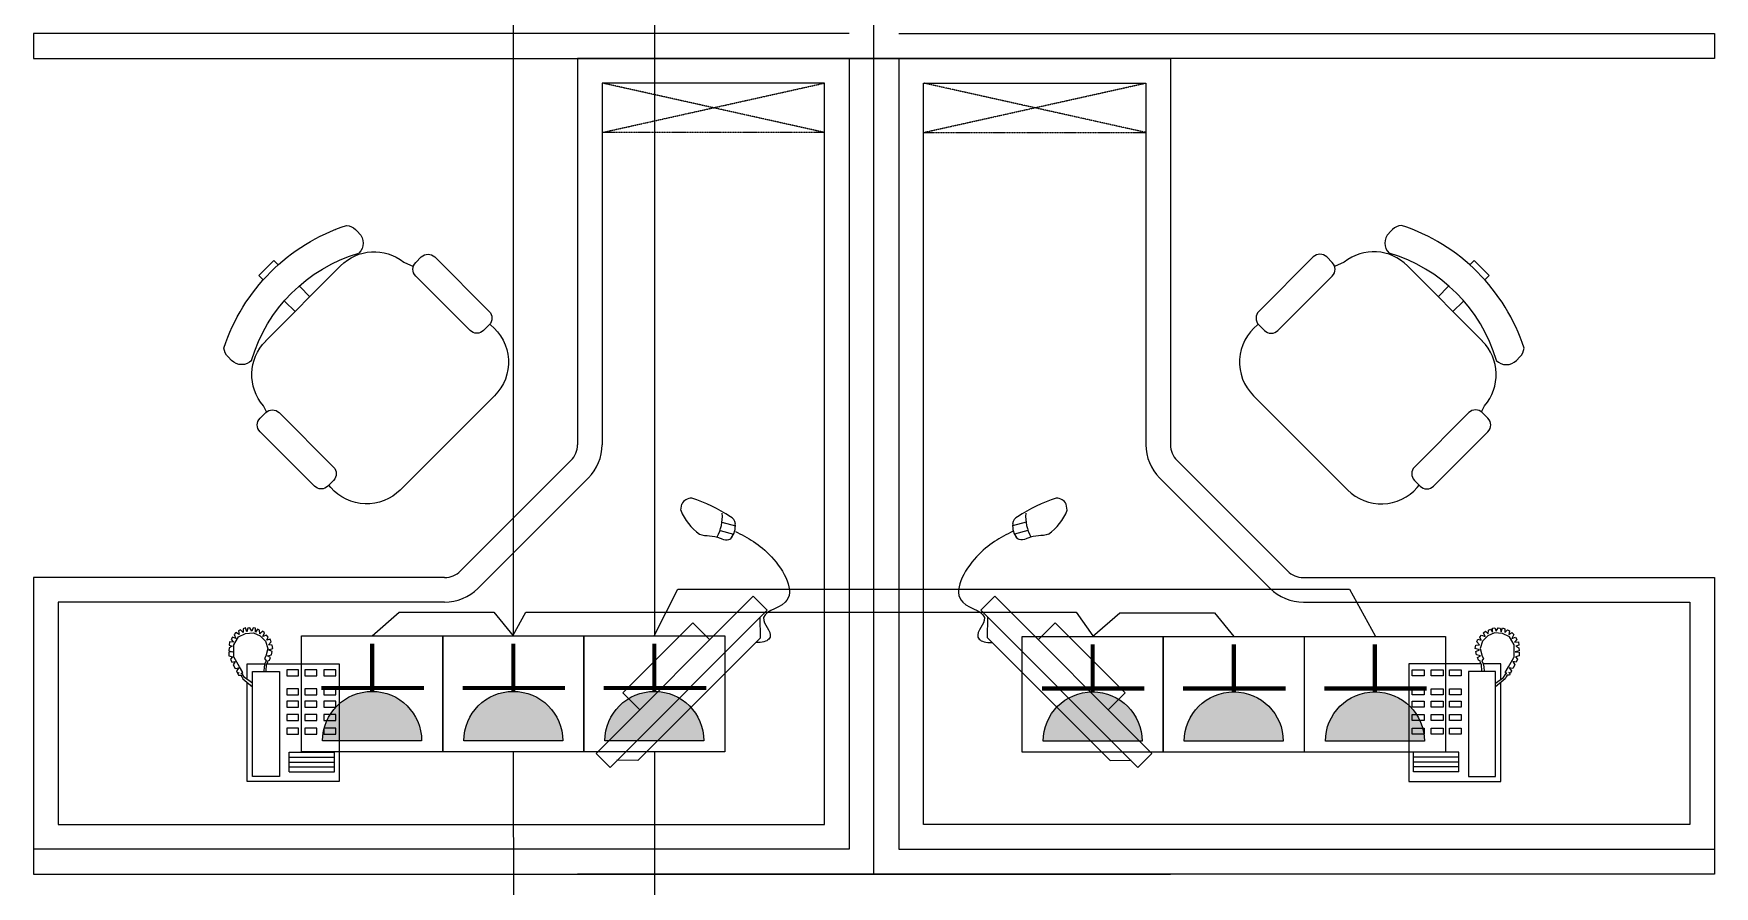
# Model space of a CAD drawing. Header units: inches. Extents: x 10 to 166961, y -47 to 131592.
# Drawn here: x 106726 to 110126, y 37734 to 39459 of the extents above; entities that cross this region are included whole.
import ezdxf

# ---------------------------------------------------------------- set-up
doc = ezdxf.new("R2010")
doc.units = ezdxf.units.IN
doc.header["$MEASUREMENT"] = 0
doc.linetypes.add('CONTINOUS', pattern=[0])
doc.linetypes.add('HIDDEN', pattern=[0.375, 0.25, -0.125])
for name, color, linetype in [('2', 2, 'Continuous'), ('6', 6, 'Continuous'), ('8', 8, 'Continuous'), ('插座图', 4, 'Continuous')]:
    doc.layers.add(name, color=color, linetype=linetype)

# ---------------------------------------------------------------- blocks, each defined once
blk = doc.blocks.new('A$C127C375D')
at = {"layer": '插座图', "lineweight": -2}
blk.add_hatch(color=3, dxfattribs=at).paths.add_polyline_path([(91.7, 8.4, 1), (16.1, 8.4)])
at = {"layer": '插座图', "color": 3, "lineweight": -2}
blk.add_line((16.1, 8.4), (91.7, 8.4), dxfattribs=at)
blk.add_lwpolyline([(0, 0), (107.8, 0), (107.8, 88.6), (0, 88.6)], close=True, dxfattribs=at)
at = {"layer": '插座图', "color": 3, "lineweight": -2, "const_width": 3.2}
for points in [[(53.9, 46.2), (53.9, 82.6)], [(14.3, 48.8), (92.6, 48.8)]]:
    blk.add_lwpolyline(points, dxfattribs=at)
at = {"layer": '插座图', "color": 3, "lineweight": -2}
blk.add_arc((53.9, 8.4), 37.8, 0, 180, dxfattribs=at)

msp = doc.modelspace()

# ---------------------------------------------------------------- linework, layer by layer
at = {"color": 2}
for p, q in [((107696.2, 39654.7), (107696.2, 38241.8)), ((107981.7, 39654.7), (107981.7, 38241.8)), ((107696.2, 38005.7), (107697.2, 36541.3)), ((107981.7, 38005.7), (107982.7, 36541.3))]:
    msp.add_line(p, q, dxfattribs=at)
for points in [[(107981.7, 38241.8), (108029.5, 38335), (109388, 38335), (109439.7, 38240.3)], [(107410.7, 38240.3), (107465.5, 38288), (107657, 38288), (107696.2, 38240.3)], [(107696.2, 38241.8), (107722, 38288.5), (108835, 38288.5), (108868.7, 38240.3)], [(108868.2, 38239.3), (108923, 38287), (109114.5, 38287), (109153.7, 38239.3)]]:
    msp.add_lwpolyline(points, dxfattribs=at)
at = {"layer": '2', "color": 252}
for p, q in [((108426, 39408.5), (108426, 41058.5)), ((108376, 39458.5), (106726, 39458.5)), ((106726, 39458.5), (106726, 39408.5)), ((108476, 39458.5), (110126, 39458.5)), ((110126, 39458.5), (110126, 39408.5)), ((106726, 39408.5), (108426, 39408.5)), ((107826.1, 39408.5), (108376, 39408.5)), ((108426, 39408.5), (107826.1, 39408.5)), ((108426, 39408.5), (107826.1, 39408.5)), ((108376, 39408.5), (108376, 37808.5)), ((108376, 39408.5), (108476, 39408.5)), ((108426, 37758.5), (108426, 39408.5)), ((108426, 39408.5), (109025.9, 39408.5)), ((108426, 39408.5), (109025.9, 39408.5)), ((110126, 39408.5), (108426, 39408.5)), ((108476, 39408.5), (108476, 37808.5)), ((109025.9, 39408.5), (108476, 39408.5)), ((108376, 37808.5), (106726, 37808.5)), ((106726, 37808.5), (106726, 37758.5)), ((108476, 37808.5), (110126, 37808.5)), ((110126, 37808.5), (110126, 37758.5)), ((106726, 37758.5), (108426, 37758.5)), ((108426, 37758.5), (107826.1, 37758.5)), ((108426, 37758.5), (107826.1, 37758.5)), ((108426, 37758.5), (109025.9, 37758.5)), ((108426, 37758.5), (109025.9, 37758.5)), ((110126, 37758.5), (108426, 37758.5))]:
    msp.add_line(p, q, dxfattribs=at)
at = {"layer": '6', "color": 252}
for p, q in [((107826.1, 39408.5), (107826.1, 38627)), ((109025.9, 39408.5), (109025.9, 38627)), ((107377.1, 39062.1), (107384.1, 39055.2)), ((109474.9, 39062.1), (109467.9, 39055.2)), ((107181.6, 38969.3), (107211.8, 38999.5)), ((107211.8, 38999.5), (107221.5, 38989.8)), ((107499, 38995.3), (107510.3, 39006.7)), ((107537.5, 39006.7), (107647.6, 38896.6)), ((109314.5, 39006.7), (109204.4, 38896.6)), ((109353.1, 38995.3), (109341.7, 39006.7)), ((109640.2, 38999.5), (109630.5, 38989.8)), ((109670.4, 38969.3), (109640.2, 38999.5)), ((107191.2, 38959.7), (107181.6, 38969.3)), ((107195.3, 38836.3), (107347, 38988.8)), ((107474.8, 38996.5), (107494.2, 38987.4)), ((107609, 38858.1), (107499, 38968.1)), ((109243, 38858.1), (109353.1, 38968.1)), ((109377.2, 38996.5), (109357.8, 38987.4)), ((109656.7, 38836.3), (109505, 38988.8)), ((109660.8, 38959.7), (109670.4, 38969.3)), ((107264.2, 38946.8), (107284.8, 38926.3)), ((109587.8, 38946.8), (109567.2, 38926.3)), ((107254.8, 38896.1), (107234.1, 38916.8)), ((109597.2, 38896.1), (109617.9, 38916.8)), ((107647.6, 38869.4), (107636.2, 38858.1)), ((107648.6, 38870.6), (107650.1, 38869.5)), ((109203.4, 38870.6), (109201.9, 38869.5)), ((109204.4, 38869.4), (109215.8, 38858.1)), ((107126.4, 38797.4), (107119.4, 38804.4)), ((109725.6, 38797.4), (109732.6, 38804.4)), ((107197.4, 38693.5), (107190.9, 38705.4)), ((107658.5, 38725.9), (107467.8, 38535.3)), ((109193.5, 38725.9), (109384.2, 38535.3)), ((109654.6, 38693.5), (109661.1, 38705.4)), ((107184.1, 38680.4), (107195.5, 38691.8)), ((107222.7, 38691.8), (107332.7, 38581.8)), ((109629.3, 38691.8), (109519.3, 38581.8)), ((109667.9, 38680.4), (109656.5, 38691.8)), ((107294.1, 38543.2), (107184.1, 38653.2)), ((109557.9, 38543.2), (109667.9, 38653.2)), ((107813, 38595.2), (107589.3, 38371.5)), ((109039, 38595.2), (109262.7, 38371.5)), ((107332.7, 38554.6), (107321.3, 38543.2)), ((107327.1, 38540.2), (107323.1, 38544.9)), ((109519.3, 38554.6), (109530.7, 38543.2)), ((109524.9, 38540.2), (109528.9, 38544.9)), ((107557.5, 38358.4), (106726, 38358.4)), ((106726, 38358.4), (106726, 37808.5)), ((109294.5, 38358.4), (110126, 38358.4)), ((110126, 38358.4), (110126, 37808.5))]:
    msp.add_line(p, q, dxfattribs=at)
for centre, start, end in [((107781.1, 38627), 315, 0), ((109070.9, 38627), 180, 225), ((107557.5, 38403.4), 270, 315), ((109294.5, 38403.4), 225, 270)]:
    msp.add_arc(centre, 45, start, end, dxfattribs=at)
at = {"layer": '6', "color": 252, "extrusion": (0, 0, -1)}
for centre, major_axis, start_param, end_param in [((107478.9, 38702.6), (273.6, 273.6), 4.241936, 5.182842), ((107356.7, 39041.7), (20.4, 20.4), -0.705229, 0), ((107356.7, 39041.7), (20.4, 20.4), 4.712389, 4.726071), ((107363.7, 39034.7), (20.4, 20.4), 0, 1.570796), ((107473.6, 38707.9), (225.8, 225.8), 4.211213, 5.213565), ((107415.2, 38921), (68, 68), 4.709722, 6.166276), ((107523.9, 38993.1), (13.6, 13.6), 4.712389, 6.283185), ((107512.6, 38981.7), (13.6, 13.6), 3.141593, 4.712389), ((107634, 38883), (13.6, 13.6), 0, 1.570796), ((107590.5, 38794), (68, 68), -0.116909, 1.570796), ((107139.8, 38824.8), (-20.4, 20.4), 6.269503, 6.283185), ((107263.6, 38768.5), (68, 68), 3.212044, 4.709722), ((107622.6, 38871.7), (13.6, 13.6), 1.570796, 3.141593), ((107139.8, 38824.8), (20.4, 20.4), 3.141593, 3.846821), ((107146.8, 38817.8), (20.4, 20.4), 1.570796, 3.141593), ((107209.1, 38678.2), (13.6, 13.6), 4.712389, 6.283185), ((107197.7, 38666.8), (13.6, 13.6), 3.141593, 4.712389), ((107319.1, 38568.2), (13.6, 13.6), 0, 1.570796), ((107307.7, 38556.8), (13.6, 13.6), 1.570796, 3.141593), ((107399.8, 38603.3), (68, 68), 1.570796, 3.212044)]:
    msp.add_ellipse(centre, major_axis=major_axis, ratio=1, start_param=start_param, end_param=end_param, dxfattribs=at)
at = {"layer": '6', "color": 252}
for centre, major_axis, start_param, end_param in [((109495.3, 39041.7), (-20.4, 20.4), -0.705229, 0), ((109373.1, 38702.6), (-273.6, 273.6), 4.241936, 5.182842), ((109488.3, 39034.7), (-20.4, 20.4), 0, 1.570796), ((109495.3, 39041.7), (-20.4, 20.4), 4.712389, 4.726071), ((109328.1, 38993.1), (-13.6, 13.6), 4.712389, 6.283185), ((109436.8, 38921), (-68, 68), 4.709722, 6.166276), ((109378.4, 38707.9), (-225.8, 225.8), 4.211213, 5.213565), ((109339.4, 38981.7), (-13.6, 13.6), 3.141593, 4.712389), ((109218, 38883), (-13.6, 13.6), 0, 1.570796), ((109261.5, 38794), (-68, 68), -0.116909, 1.570796), ((109229.4, 38871.7), (-13.6, 13.6), 1.570796, 3.141593), ((109588.4, 38768.5), (-68, 68), 3.212044, 4.709722), ((109712.2, 38824.8), (20.4, 20.4), 6.269503, 6.283185), ((109705.2, 38817.8), (-20.4, 20.4), 1.570796, 3.141593), ((109712.2, 38824.8), (-20.4, 20.4), 3.141593, 3.846821), ((109642.9, 38678.2), (-13.6, 13.6), 4.712389, 6.283185), ((109654.3, 38666.8), (-13.6, 13.6), 3.141593, 4.712389), ((109532.9, 38568.2), (-13.6, 13.6), 0, 1.570796), ((109452.2, 38603.3), (-68, 68), 1.570796, 3.212044), ((109544.3, 38556.8), (-13.6, 13.6), 1.570796, 3.141593)]:
    msp.add_ellipse(centre, major_axis=major_axis, ratio=1, start_param=start_param, end_param=end_param, dxfattribs=at)
at = {"layer": '8', "color": 252, "linetype": 'HIDDEN'}
for p, q in [((107876.1, 39258.5), (108326, 39358.5)), ((108326, 39258.5), (107876.1, 39358.5)), ((108975.9, 39258.5), (108526, 39358.5)), ((108526, 39258.5), (108975.9, 39358.5)), ((108326, 39258.5), (107876.1, 39258.5)), ((108526, 39258.5), (108975.9, 39258.5))]:
    msp.add_line(p, q, dxfattribs=at)
at = {"layer": '8', "color": 252}
for p, q in [((107876.1, 39358.5), (107876.1, 38627)), ((108326, 39358.5), (107876.1, 39358.5)), ((108326, 37858.5), (108326, 39358.5)), ((108526, 37858.5), (108526, 39358.5)), ((108526, 39358.5), (108975.9, 39358.5)), ((108975.9, 39358.5), (108975.9, 38627)), ((107848.3, 38559.8), (107624.7, 38336.2)), ((109003.7, 38559.8), (109227.3, 38336.2)), ((108035.1, 38494.4), (108037.1, 38506.7)), ((108816.9, 38494.4), (108814.9, 38506.7)), ((108118.5, 38470.1), (108145.7, 38462.6)), ((108733.5, 38470.1), (108706.3, 38462.6)), ((108114.6, 38453.7), (108141.9, 38445.7)), ((108737.4, 38453.7), (108710.1, 38445.7)), ((107557.5, 38308.4), (106776, 38308.4)), ((106776, 38308.4), (106776, 37858.5)), ((109294.5, 38308.4), (110076, 38308.4)), ((110076, 38308.4), (110076, 37858.5)), ((107144.6, 38252.2), (107140.5, 38250.4)), ((107140.5, 38250.4), (107141.6, 38242.8)), ((107150.2, 38247), (107144.6, 38252.2)), ((107154.6, 38256.5), (107149.6, 38254.5)), ((107149.6, 38254.5), (107150.2, 38247)), ((107157.4, 38248.6), (107154.6, 38256.5)), ((107159.2, 38256), (107157.4, 38248.6)), ((107163.6, 38256.6), (107159.2, 38256)), ((107167.5, 38249.9), (107163.6, 38256.6)), ((107169.9, 38256.3), (107167.5, 38249.9)), ((107174.9, 38255.9), (107169.9, 38256.3)), ((107174.9, 38247.4), (107174.9, 38255.9)), ((107178.9, 38253.7), (107174.9, 38247.4)), ((107182.8, 38251.8), (107178.9, 38253.7)), ((107183.4, 38244.4), (107182.8, 38251.8)), ((109668.6, 38244.4), (109669.2, 38251.8)), ((109669.2, 38251.8), (109673.1, 38253.7)), ((109673.1, 38253.7), (109677.1, 38247.4)), ((109677.1, 38255.9), (109682.1, 38256.3)), ((109677.1, 38247.4), (109677.1, 38255.9)), ((109682.1, 38256.3), (109684.5, 38249.9)), ((109684.5, 38249.9), (109688.4, 38256.6)), ((109688.4, 38256.6), (109692.8, 38256)), ((109692.8, 38256), (109694.6, 38248.6)), ((109694.6, 38248.6), (109697.4, 38256.5)), ((109697.4, 38256.5), (109702.4, 38254.5)), ((109702.4, 38254.5), (109701.8, 38247)), ((109701.8, 38247), (109707.4, 38252.2)), ((109707.4, 38252.2), (109711.5, 38250.4)), ((109711.5, 38250.4), (109710.4, 38242.8)), ((107121.3, 38216.2), (107121, 38210.2)), ((107127.9, 38219.3), (107121.3, 38216.2)), ((107122.3, 38227.9), (107121.5, 38221.5)), ((107121.5, 38221.5), (107127.9, 38219.3)), ((107130.4, 38227.5), (107122.3, 38227.9)), ((107128.1, 38237.6), (107125.5, 38233.2)), ((107125.5, 38233.2), (107130.4, 38227.5)), ((107135.4, 38234.8), (107128.1, 38237.6)), ((107131.2, 38221.9), (107140.7, 38238.6)), ((107131.3, 38196.8), (107131.2, 38221.9)), ((107135.4, 38247.3), (107131.9, 38243.2)), ((107131.9, 38243.2), (107135.4, 38234.8)), ((107141.6, 38242.8), (107135.4, 38247.3)), ((107140.7, 38238.6), (107154.7, 38245.2)), ((107154.7, 38245.2), (107170.5, 38246.5)), ((107170.5, 38246.5), (107184.4, 38240.3)), ((107188.7, 38249.8), (107183.4, 38244.4)), ((107184.4, 38240.3), (107194.8, 38229.3)), ((107193.3, 38246.6), (107188.7, 38249.8)), ((107189.8, 38239), (107193.3, 38246.6)), ((107197.2, 38241.8), (107189.8, 38239)), ((107194.8, 38229.3), (107199.9, 38214.8)), ((107200.7, 38237.4), (107197.2, 38241.8)), ((107197.6, 38231.3), (107200.7, 38237.4)), ((107204.4, 38233.5), (107197.6, 38231.3)), ((107200.9, 38222.4), (107206.5, 38227.9)), ((107208.5, 38221.4), (107200.9, 38222.4)), ((107206.5, 38227.9), (107204.4, 38233.5)), ((107209.7, 38214.8), (107208.5, 38221.4)), ((109642.3, 38214.8), (109643.5, 38221.4)), ((109643.5, 38221.4), (109651.1, 38222.4)), ((109645.5, 38227.9), (109647.6, 38233.5)), ((109651.1, 38222.4), (109645.5, 38227.9)), ((109647.6, 38233.5), (109654.4, 38231.3)), ((109651.3, 38237.4), (109654.8, 38241.8)), ((109654.4, 38231.3), (109651.3, 38237.4)), ((109657.2, 38229.3), (109652.1, 38214.8)), ((109654.8, 38241.8), (109662.2, 38239)), ((109667.6, 38240.3), (109657.2, 38229.3)), ((109658.7, 38246.6), (109663.3, 38249.8)), ((109662.2, 38239), (109658.7, 38246.6)), ((109663.3, 38249.8), (109668.6, 38244.4)), ((109681.5, 38246.5), (109667.6, 38240.3)), ((109697.3, 38245.2), (109681.5, 38246.5)), ((109711.3, 38238.6), (109697.3, 38245.2)), ((109710.4, 38242.8), (109716.6, 38247.3)), ((109720.8, 38221.9), (109711.3, 38238.6)), ((109716.6, 38247.3), (109720.1, 38243.2)), ((109720.1, 38243.2), (109716.6, 38234.8)), ((109716.6, 38234.8), (109723.9, 38237.6)), ((109720.7, 38196.8), (109720.8, 38221.9)), ((109726.5, 38233.2), (109721.6, 38227.5)), ((109721.6, 38227.5), (109729.7, 38227.9)), ((109723.9, 38237.6), (109726.5, 38233.2)), ((109730.5, 38221.5), (109724.1, 38219.3)), ((109724.1, 38219.3), (109730.7, 38216.2)), ((109729.7, 38227.9), (109730.5, 38221.5)), ((109730.7, 38216.2), (109731, 38210.2)), ((107120.9, 38207.6), (107120.6, 38199.7)), ((107120.6, 38199.7), (107128, 38197.9)), ((107128.7, 38207.8), (107120.9, 38207.6)), ((107121, 38210.2), (107128.7, 38207.8)), ((107128, 38197.9), (107124.4, 38193.4)), ((107124.4, 38193.4), (107127.3, 38187)), ((107127.3, 38187), (107133.8, 38188.5)), ((107133.8, 38188.5), (107130, 38181.5)), ((107142.4, 38177.7), (107131.4, 38196.3)), ((107158, 38152.3), (107158, 38183.5)), ((107158, 38183.5), (107193.9, 38183.5)), ((107193.9, 38183.5), (107192.6, 38177.5)), ((107195.9, 38199.3), (107193.1, 38194.2)), ((107193.1, 38194.2), (107196.3, 38189.6)), ((107196.3, 38189.6), (107193.9, 38183.5)), ((107199.9, 38214.8), (107195.9, 38199.3)), ((107197.2, 38181.6), (107199.6, 38187.7)), ((107198, 38183.5), (107344, 38183.5)), ((107198.8, 38200.2), (107206.9, 38201.9)), ((107205.3, 38196.6), (107198.8, 38200.2)), ((107199.4, 38189.3), (107202.9, 38191.1)), ((107199.6, 38187.7), (107199.4, 38189.3)), ((107201.3, 38211.9), (107209.7, 38214.8)), ((107208.7, 38208.5), (107201.3, 38211.9)), ((107202.9, 38191.1), (107205.3, 38196.6)), ((107206.9, 38201.9), (107208.7, 38208.5)), ((107344, 38183.5), (107344, 37945.9)), ((109654, 38183.5), (109508, 38183.5)), ((109508, 38183.5), (109508, 37945.9)), ((109650.7, 38211.9), (109642.3, 38214.8)), ((109643.3, 38208.5), (109650.7, 38211.9)), ((109645.1, 38201.9), (109643.3, 38208.5)), ((109653.2, 38200.2), (109645.1, 38201.9)), ((109646.7, 38196.6), (109653.2, 38200.2)), ((109649.1, 38191.1), (109646.7, 38196.6)), ((109652.6, 38189.3), (109649.1, 38191.1)), ((109652.1, 38214.8), (109656.1, 38199.3)), ((109652.4, 38187.7), (109652.6, 38189.3)), ((109654.8, 38181.6), (109652.4, 38187.7)), ((109658.9, 38194.2), (109655.7, 38189.6)), ((109655.7, 38189.6), (109658.1, 38183.5)), ((109656.1, 38199.3), (109658.9, 38194.2)), ((109658.1, 38183.5), (109659.4, 38177.5)), ((109694, 38183.5), (109658.1, 38183.5)), ((109694, 38152.3), (109694, 38183.5)), ((109709.6, 38177.7), (109720.6, 38196.3)), ((109718.2, 38188.5), (109722, 38181.5)), ((109724.7, 38187), (109718.2, 38188.5)), ((109731, 38210.2), (109723.3, 38207.8)), ((109723.3, 38207.8), (109731.1, 38207.6)), ((109731.4, 38199.7), (109724, 38197.9)), ((109724, 38197.9), (109727.6, 38193.4)), ((109727.6, 38193.4), (109724.7, 38187)), ((109731.1, 38207.6), (109731.4, 38199.7)), ((107130, 38181.5), (107133.6, 38174.4)), ((107133.6, 38174.4), (107141.2, 38175.5)), ((107141.2, 38175.5), (107136.4, 38169.5)), ((107136.4, 38169.5), (107138.3, 38165.1)), ((107138.3, 38165.1), (107142, 38166.4)), ((107142, 38166.4), (107139.1, 38163.5)), ((107139.1, 38163.5), (107140.5, 38160.7)), ((107140.5, 38160.7), (107145.4, 38160.8)), ((107149, 38165.9), (107142.4, 38177.7)), ((107145.4, 38160.8), (107147.1, 38157.7)), ((107145.7, 38164.2), (107149, 38165.9)), ((107148.2, 38163.6), (107145.7, 38164.2)), ((107147.1, 38157.7), (107149.3, 38153.2)), ((107148.9, 38161.5), (107148.2, 38163.6)), ((107152.4, 38156.1), (107148.9, 38161.5)), ((107149.3, 38153.2), (107168.7, 38137.3)), ((107168.7, 38144.9), (107152.4, 38156.1)), ((107168.7, 37955.6), (107168.7, 38168.4)), ((107168.7, 38168.4), (107223.6, 38168.4)), ((107192.6, 38177.5), (107191.9, 38168.4)), ((107196.1, 38168.4), (107196.2, 38169.4)), ((107196.2, 38169.4), (107197.2, 38181.6)), ((107223.6, 38168.4), (107223.6, 37955.6)), ((107237.9, 38171.3), (107237.9, 38159.2)), ((107262.1, 38171.3), (107237.9, 38171.3)), ((107237.9, 38159.2), (107262.1, 38159.2)), ((107262.1, 38159.2), (107262.1, 38171.3)), ((107274.8, 38171.3), (107274.8, 38159.2)), ((107299.1, 38171.3), (107274.8, 38171.3)), ((107274.8, 38159.2), (107299.1, 38159.2)), ((107299.1, 38159.2), (107299.1, 38171.3)), ((107312.9, 38171.3), (107312.9, 38159.2)), ((107337.1, 38171.3), (107312.9, 38171.3)), ((107312.9, 38159.2), (107337.1, 38159.2)), ((107337.1, 38159.2), (107337.1, 38171.3)), ((109514.9, 38159.2), (109514.9, 38171.3)), ((109514.9, 38171.3), (109539.1, 38171.3)), ((109539.1, 38159.2), (109514.9, 38159.2)), ((109539.1, 38171.3), (109539.1, 38159.2)), ((109552.9, 38159.2), (109552.9, 38171.3)), ((109552.9, 38171.3), (109577.2, 38171.3)), ((109577.2, 38159.2), (109552.9, 38159.2)), ((109577.2, 38171.3), (109577.2, 38159.2)), ((109589.9, 38159.2), (109589.9, 38171.3)), ((109589.9, 38171.3), (109614.1, 38171.3)), ((109614.1, 38159.2), (109589.9, 38159.2)), ((109614.1, 38171.3), (109614.1, 38159.2)), ((109683.3, 38168.4), (109628.4, 38168.4)), ((109628.4, 38168.4), (109628.4, 37955.6)), ((109655.8, 38169.4), (109654.8, 38181.6)), ((109655.9, 38168.4), (109655.8, 38169.4)), ((109659.4, 38177.5), (109660.1, 38168.4)), ((109683.3, 37955.6), (109683.3, 38168.4)), ((109683.3, 38144.9), (109699.6, 38156.1)), ((109702.7, 38153.2), (109683.3, 38137.3)), ((109699.6, 38156.1), (109703.1, 38161.5)), ((109704.9, 38157.7), (109702.7, 38153.2)), ((109703, 38165.9), (109709.6, 38177.7)), ((109706.3, 38164.2), (109703, 38165.9)), ((109703.1, 38161.5), (109703.8, 38163.6)), ((109703.8, 38163.6), (109706.3, 38164.2)), ((109706.6, 38160.8), (109704.9, 38157.7)), ((109711.5, 38160.7), (109706.6, 38160.8)), ((109710, 38166.4), (109712.9, 38163.5)), ((109713.7, 38165.1), (109710, 38166.4)), ((109710.8, 38175.5), (109715.6, 38169.5)), ((109718.4, 38174.4), (109710.8, 38175.5)), ((109712.9, 38163.5), (109711.5, 38160.7)), ((109715.6, 38169.5), (109713.7, 38165.1)), ((109722, 38181.5), (109718.4, 38174.4)), ((107158, 37945.9), (107158, 38146.1)), ((107237.9, 38133.4), (107237.9, 38121.3)), ((107262.1, 38133.4), (107237.9, 38133.4)), ((107237.9, 38121.3), (107262.1, 38121.3)), ((107262.1, 38121.3), (107262.1, 38133.4)), ((107274.8, 38133.4), (107274.8, 38121.3)), ((107299.1, 38133.4), (107274.8, 38133.4)), ((107274.8, 38121.3), (107299.1, 38121.3)), ((107299.1, 38121.3), (107299.1, 38133.4)), ((107312.9, 38133.4), (107312.9, 38121.3)), ((107337.1, 38133.4), (107312.9, 38133.4)), ((107312.9, 38121.3), (107337.1, 38121.3)), ((107337.1, 38121.3), (107337.1, 38133.4)), ((109514.9, 38121.3), (109514.9, 38133.4)), ((109514.9, 38133.4), (109539.1, 38133.4)), ((109539.1, 38121.3), (109514.9, 38121.3)), ((109539.1, 38133.4), (109539.1, 38121.3)), ((109552.9, 38121.3), (109552.9, 38133.4)), ((109552.9, 38133.4), (109577.2, 38133.4)), ((109577.2, 38121.3), (109552.9, 38121.3)), ((109577.2, 38133.4), (109577.2, 38121.3)), ((109589.9, 38121.3), (109589.9, 38133.4)), ((109589.9, 38133.4), (109614.1, 38133.4)), ((109614.1, 38121.3), (109589.9, 38121.3)), ((109614.1, 38133.4), (109614.1, 38121.3)), ((109694, 37945.9), (109694, 38146.1)), ((107237.9, 38108), (107237.9, 38095.9)), ((107262.1, 38108), (107237.9, 38108)), ((107237.9, 38095.9), (107262.1, 38095.9)), ((107237.9, 38080.9), (107237.9, 38068.8)), ((107262.1, 38080.9), (107237.9, 38080.9)), ((107262.1, 38095.9), (107262.1, 38108)), ((107262.1, 38068.8), (107262.1, 38080.9)), ((107274.8, 38108), (107274.8, 38095.9)), ((107299.1, 38108), (107274.8, 38108)), ((107274.8, 38095.9), (107299.1, 38095.9)), ((107274.8, 38080.9), (107274.8, 38068.8)), ((107299.1, 38080.9), (107274.8, 38080.9)), ((107299.1, 38095.9), (107299.1, 38108)), ((107299.1, 38068.8), (107299.1, 38080.9)), ((107312.9, 38108), (107312.9, 38095.9)), ((107337.1, 38108), (107312.9, 38108)), ((107312.9, 38095.9), (107337.1, 38095.9)), ((107312.9, 38080.9), (107312.9, 38068.8)), ((107337.1, 38080.9), (107312.9, 38080.9)), ((107337.1, 38095.9), (107337.1, 38108)), ((107337.1, 38068.8), (107337.1, 38080.9)), ((109514.9, 38095.9), (109514.9, 38108)), ((109514.9, 38108), (109539.1, 38108)), ((109539.1, 38095.9), (109514.9, 38095.9)), ((109514.9, 38068.8), (109514.9, 38080.9)), ((109514.9, 38080.9), (109539.1, 38080.9)), ((109539.1, 38108), (109539.1, 38095.9)), ((109539.1, 38080.9), (109539.1, 38068.8)), ((109552.9, 38095.9), (109552.9, 38108)), ((109552.9, 38108), (109577.2, 38108)), ((109577.2, 38095.9), (109552.9, 38095.9)), ((109552.9, 38068.8), (109552.9, 38080.9)), ((109552.9, 38080.9), (109577.2, 38080.9)), ((109577.2, 38108), (109577.2, 38095.9)), ((109577.2, 38080.9), (109577.2, 38068.8)), ((109589.9, 38095.9), (109589.9, 38108)), ((109589.9, 38108), (109614.1, 38108)), ((109614.1, 38095.9), (109589.9, 38095.9)), ((109589.9, 38068.8), (109589.9, 38080.9)), ((109589.9, 38080.9), (109614.1, 38080.9)), ((109614.1, 38108), (109614.1, 38095.9)), ((109614.1, 38080.9), (109614.1, 38068.8)), ((107237.9, 38068.8), (107262.1, 38068.8)), ((107237.9, 38053.5), (107237.9, 38041.4)), ((107262.1, 38053.5), (107237.9, 38053.5)), ((107262.1, 38041.4), (107262.1, 38053.5)), ((107274.8, 38068.8), (107299.1, 38068.8)), ((107274.8, 38053.5), (107274.8, 38041.4)), ((107299.1, 38053.5), (107274.8, 38053.5)), ((107299.1, 38041.4), (107299.1, 38053.5)), ((107312.9, 38068.8), (107337.1, 38068.8)), ((107312.9, 38053.5), (107312.9, 38041.4)), ((107337.1, 38053.5), (107312.9, 38053.5)), ((107337.1, 38041.4), (107337.1, 38053.5)), ((109539.1, 38068.8), (109514.9, 38068.8)), ((109514.9, 38041.4), (109514.9, 38053.5)), ((109514.9, 38053.5), (109539.1, 38053.5)), ((109539.1, 38053.5), (109539.1, 38041.4)), ((109577.2, 38068.8), (109552.9, 38068.8)), ((109552.9, 38041.4), (109552.9, 38053.5)), ((109552.9, 38053.5), (109577.2, 38053.5)), ((109577.2, 38053.5), (109577.2, 38041.4)), ((109614.1, 38068.8), (109589.9, 38068.8)), ((109589.9, 38041.4), (109589.9, 38053.5)), ((109589.9, 38053.5), (109614.1, 38053.5)), ((109614.1, 38053.5), (109614.1, 38041.4)), ((107237.9, 38041.4), (107262.1, 38041.4)), ((107274.8, 38041.4), (107299.1, 38041.4)), ((107312.9, 38041.4), (107337.1, 38041.4)), ((109539.1, 38041.4), (109514.9, 38041.4)), ((109577.2, 38041.4), (109552.9, 38041.4)), ((109614.1, 38041.4), (109589.9, 38041.4)), ((107242.9, 37965.2), (107242.9, 38005)), ((107242.9, 38005), (107334.4, 38005)), ((107242.9, 37995), (107334.4, 37995)), ((107242.9, 37985), (107334.4, 37985)), ((107334.4, 37965), (107334.4, 38005)), ((109517.6, 37965), (109517.6, 38005)), ((109609.1, 38005), (109517.6, 38005)), ((109609.1, 37995), (109517.6, 37995)), ((109609.1, 37985), (109517.6, 37985)), ((109609.1, 37965.2), (109609.1, 38005)), ((107344, 37945.9), (107158, 37945.9)), ((107223.6, 37955.6), (107168.7, 37955.6)), ((107242.9, 37975), (107334.4, 37975)), ((107242.9, 37965), (107334.4, 37965)), ((109508, 37945.9), (109694, 37945.9)), ((109609.1, 37975), (109517.6, 37975)), ((109609.1, 37965), (109517.6, 37965)), ((109628.4, 37955.6), (109683.3, 37955.6)), ((106776, 37858.5), (108326, 37858.5)), ((110076, 37858.5), (108526, 37858.5))]:
    msp.add_line(p, q, dxfattribs=at)
at = {"layer": '8', "color": 252, "linetype": 'CONTINOUS'}
for p, q in [((108181.9, 38320.8), (107863.7, 38002.6)), ((108210.2, 38292.5), (108181.9, 38320.8)), ((108641.8, 38292.5), (108670.1, 38320.8)), ((108670.1, 38320.8), (108988.3, 38002.6)), ((107892, 37974.3), (108210.2, 38292.5)), ((108960, 37974.3), (108641.8, 38292.5)), ((107918.2, 38124.7), (108059.8, 38266.3)), ((108059.8, 38266.3), (108093.6, 38232.5)), ((108196.4, 38236.4), (108196, 38278.4)), ((108655.6, 38236.4), (108656, 38278.4)), ((108792.2, 38266.3), (108758.4, 38232.5)), ((108933.8, 38124.7), (108792.2, 38266.3)), ((108196.4, 38236.4), (107948.1, 37988.1)), ((108655.6, 38236.4), (108903.9, 37988.1)), ((107952, 38090.9), (107918.2, 38124.7)), ((108900, 38090.9), (108933.8, 38124.7)), ((107863.7, 38002.6), (107892, 37974.3)), ((107948.1, 37988.1), (107906.1, 37988.5)), ((108903.9, 37988.1), (108945.9, 37988.5)), ((108988.3, 38002.6), (108960, 37974.3))]:
    msp.add_line(p, q, dxfattribs=at)
at = {"layer": '8', "color": 252}
for centre, radius, start, end in [((107781.1, 38627), 95, 315, 0), ((109070.9, 38627), 95, 180, 225), ((108139.3, 38536.4), 112.4, 201.9726, 233.813), ((108057.9, 38495.3), 23.8, 90.9077, 151.3573), ((107949.7, 38196.9), 339.7, 56.8405, 71.4968), ((108029.3, 38482.4), 90, 332.1838, 3.6951), ((108902.3, 38196.9), 339.7, 108.5032, 123.1595), ((108822.7, 38482.4), 90, 176.3049, 207.8162), ((108712.7, 38536.4), 112.4, 306.187, 338.0274), ((108794.1, 38495.3), 23.8, 28.6427, 89.0923), ((108127.6, 38465.2), 18, 5.5517, 63.6715), ((108104.4, 38462.9), 41.2, 322.7503, 5.5517), ((108747.6, 38462.9), 41.2, 174.4483, 217.2497), ((108724.4, 38465.2), 18, 116.3285, 174.4483), ((107557.5, 38403.4), 95, 270, 315), ((109294.5, 38403.4), 95, 225, 270)]:
    msp.add_arc(centre, radius, start, end, dxfattribs=at)
for points, knots in [([(108073, 38445.7), (108085.9, 38441.2), (108102.1, 38445), (108121.7, 38434.8), (108130.7, 38432.8), (108137.8, 38437.8), (108138.8, 38440.2)], [0, 0, 0, 0, 61.392948, 66.317377, 85.526749, 97.068118, 97.068118, 97.068118, 97.068118]), ([(108145.6, 38451.7), (108170.2, 38438.9), (108221.3, 38412.2), (108284.3, 38301.9), (108177.5, 38286.6), (108230.7, 38236.8), (108199, 38225.6), (108187.1, 38227)], [0, 0, 0, 0, 89.180996, 185.391702, 247.379604, 284.879604, 301.833056, 301.833056, 301.833056, 301.833056]), ([(108706.4, 38451.7), (108681.8, 38438.9), (108630.7, 38412.2), (108567.7, 38301.9), (108674.5, 38286.6), (108621.3, 38236.8), (108653, 38225.6), (108664.9, 38227)], [0, 0, 0, 0, 89.180996, 185.391702, 247.379604, 284.879604, 301.833056, 301.833056, 301.833056, 301.833056]), ([(108779, 38445.7), (108766.1, 38441.2), (108749.9, 38445), (108730.3, 38434.8), (108721.4, 38432.8), (108714.2, 38437.8), (108713.2, 38440.2)], [0, 0, 0, 0, 61.392948, 66.317377, 85.526749, 97.068118, 97.068118, 97.068118, 97.068118])]:
    msp.add_open_spline(points, degree=3, knots=knots, dxfattribs=at)

# ---------------------------------------------------------------- block references
at = {"layer": '插座图', "color": 0, "extrusion": (0, 0, -1), "xscale": 2.647941328235902, "yscale": 2.647941328417801, "zscale": -2.647941328421054}
for p in [(-107553.5, 38005.7), (-107839, 38005.7), (-108124.5, 38005.7), (-109011, 38004.7), (-109296.5, 38004.7), (-109582, 38004.7)]:
    msp.add_blockref('A$C127C375D', p, dxfattribs=at)

doc.saveas('drawing.dxf')
